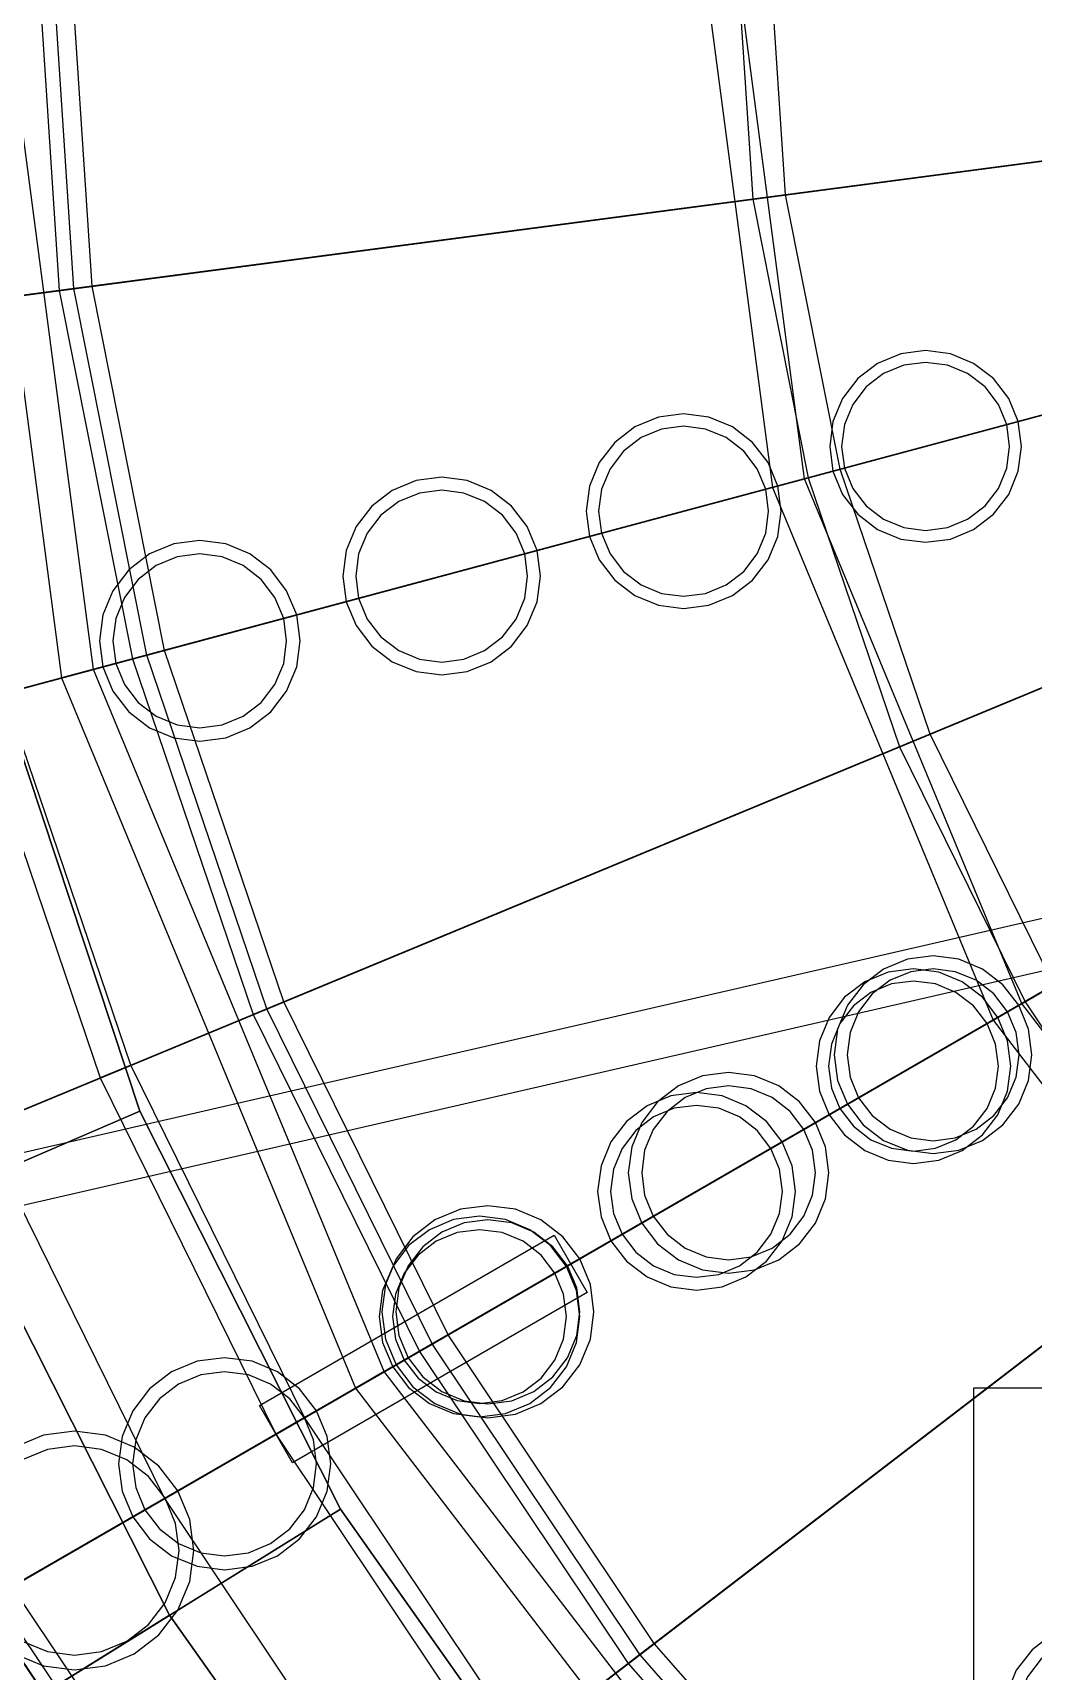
# Model space of a CAD drawing. Header units: millimetres. Extents: x -52000 to 54854, y -52000 to 53750.
# Drawn here: x -15611 to -10175, y -9538 to -635 of the extents above; entities that cross this region are included whole.
import ezdxf

# ---------------------------------------------------------------- set-up
doc = ezdxf.new("R2010")
doc.units = ezdxf.units.MM
for name, color, linetype, lineweight in [('D-STR-BASE', 7, 'Continuous', 25), ('D-STR-DECK', 7, 'Continuous', 25), ('D-STR-STRC', 7, 'Continuous', 25)]:
    doc.layers.add(name, color=color, linetype=linetype, lineweight=lineweight)

msp = doc.modelspace()

# ---------------------------------------------------------------- linework, layer by layer
at = {"layer": 'D-STR-BASE'}
msp.add_lwpolyline([(-10500, -19000), (10500, -19000), (10500, -8000), (-10500, -8000)], close=True, dxfattribs=at)
at = {"layer": 'D-STR-DECK'}
for points in [[(-6000, 0), (-28900, 0), (-28652.8, -3772.2), (-5948.7, -783.2)], [(-6000, 0), (-23500, 0), (-23299, -3067.4), (-5948.7, -783.2)], [(-6000, 0), (-21778.4, 0), (-21592, -2842.6), (-5948.7, -783.2)], [(-6000, 0), (-20056.7, 0), (-19885.1, -2617.9), (-5948.7, -783.2)], [(-5000, 0), (-18800, 0), (-18639.2, -2453.9), (-4957.2, -652.6)], [(-5000, 0), (-17200, 0), (-17052.9, -2245.1), (-4957.2, -652.6)], [(-15820, 0), (-16000, 0), (-15454.8, -4141.1), (-15280.9, -4094.5)], [(-6000, 0), (-16000, 0), (-15454.8, -4141.1), (-5795.6, -1552.9)], [(-15420, 0), (-15600, 0), (-15466.5, -2036.2), (-15288.1, -2012.7)], [(-15520, 0), (-15600, 0), (-15466.5, -2036.2), (-15387.2, -2025.8)], [(-5000, 0), (-15600, 0), (-15466.5, -2036.2), (-4957.2, -652.6)], [(-11820, 0), (-12000, 0), (-11591.1, -3105.8), (-11417.2, -3059.2)], [(-5000, 0), (-12000, 0), (-11591.1, -3105.8), (-4829.6, -1294.1)], [(-11620, 0), (-11800, 0), (-11699, -1540.2), (-11520.6, -1516.7)], [(-4957.2, -652.6), (-18639.2, -2453.9), (-18159.4, -4865.8), (-4829.6, -1294.1)], [(-4957.2, -652.6), (-17052.9, -2245.1), (-16613.9, -4451.7), (-4829.6, -1294.1)], [(-4957.2, -652.6), (-15466.5, -2036.2), (-15068.4, -4037.6), (-4829.6, -1294.1)], [(-5948.7, -783.2), (-28652.8, -3772.2), (-27915.3, -7479.9), (-5795.6, -1552.9)], [(-5948.7, -783.2), (-23299, -3067.4), (-22699.3, -6082.2), (-5795.6, -1552.9)], [(-5948.7, -783.2), (-21592, -2842.6), (-21036.3, -5636.7), (-5795.6, -1552.9)], [(-5948.7, -783.2), (-19885.1, -2617.9), (-19373.3, -5191.1), (-5795.6, -1552.9)], [(-4829.6, -1294.1), (-18159.4, -4865.8), (-17368.9, -7194.4), (-4619.4, -1913.4)], [(-4829.6, -1294.1), (-16613.9, -4451.7), (-15890.7, -6582.2), (-4619.4, -1913.4)], [(-4829.6, -1294.1), (-15068.4, -4037.6), (-14412.5, -5969.9), (-4619.4, -1913.4)], [(-4829.6, -1294.1), (-11591.1, -3105.8), (-10392.3, -6000), (-4330.1, -2500)], [(-5795.6, -1552.9), (-27915.3, -7479.9), (-26700.1, -11059.6), (-5543.3, -2296.1)], [(-5795.6, -1552.9), (-22699.3, -6082.2), (-21711.2, -8993.1), (-5543.3, -2296.1)], [(-5795.6, -1552.9), (-21036.3, -5636.7), (-20120.6, -8334.2), (-5543.3, -2296.1)], [(-5795.6, -1552.9), (-19373.3, -5191.1), (-18530, -7675.4), (-5543.3, -2296.1)], [(-5795.6, -1552.9), (-15454.8, -4141.1), (-13856.4, -8000), (-5196.2, -3000)], [(-11520.6, -1516.7), (-11699, -1540.2), (-11397.9, -3054.1), (-11224.1, -3007.5)], [(-4619.4, -1913.4), (-17368.9, -7194.4), (-16281.3, -9400), (-4330.1, -2500)], [(-4619.4, -1913.4), (-15890.7, -6582.2), (-14895.6, -8600), (-4330.1, -2500)], [(-4619.4, -1913.4), (-14412.5, -5969.9), (-13510, -7800), (-4330.1, -2500)], [(-15288.1, -2012.7), (-15466.5, -2036.2), (-15068.4, -4037.6), (-14894.6, -3991)], [(-15387.2, -2025.8), (-15466.5, -2036.2), (-15068.4, -4037.6), (-14991.2, -4016.9)], [(-5543.3, -2296.1), (-26700.1, -11059.6), (-25028.1, -14450), (-5196.2, -3000)], [(-5543.3, -2296.1), (-21711.2, -8993.1), (-20351.6, -11750), (-5196.2, -3000)], [(-5543.3, -2296.1), (-20120.6, -8334.2), (-18860.6, -10889.2), (-5196.2, -3000)], [(-5543.3, -2296.1), (-18530, -7675.4), (-17369.6, -10028.4), (-5196.2, -3000)], [(-4330.1, -2500), (-16281.3, -9400), (-14915, -11444.7), (-3966.8, -3043.8)], [(-4330.1, -2500), (-14895.6, -8600), (-13645.7, -10470.7), (-3966.8, -3043.8)], [(-4330.1, -2500), (-13510, -7800), (-12376.3, -9496.7), (-3966.8, -3043.8)], [(-4330.1, -2500), (-10392.3, -6000), (-8485.3, -8485.3), (-3535.5, -3535.5)], [(-5196.2, -3000), (-25028.1, -14450), (-22927.9, -17593.2), (-4760.1, -3652.6)], [(-5196.2, -3000), (-20351.6, -11750), (-18643.8, -14305.9), (-4760.1, -3652.6)], [(-5196.2, -3000), (-18860.6, -10889.2), (-17277.9, -13257.8), (-4760.1, -3652.6)], [(-5196.2, -3000), (-17369.6, -10028.4), (-15912.1, -12209.8), (-4760.1, -3652.6)], [(-5196.2, -3000), (-13856.4, -8000), (-11313.7, -11313.7), (-4242.6, -4242.6)], [(-11224.1, -3007.5), (-11397.9, -3054.1), (-10901.8, -4515.7), (-10735.5, -4446.8)], [(-3966.8, -3043.8), (-14915, -11444.7), (-13293.6, -13293.6), (-3535.5, -3535.5)], [(-3966.8, -3043.8), (-13645.7, -10470.7), (-12162.2, -12162.2), (-3535.5, -3535.5)], [(-3966.8, -3043.8), (-12376.3, -9496.7), (-11030.9, -11030.9), (-3535.5, -3535.5)], [(-11417.2, -3059.2), (-11591.1, -3105.8), (-10392.3, -6000), (-10236.4, -5910)], [(-4760.1, -3652.6), (-22927.9, -17593.2), (-20435.4, -20435.4), (-4242.6, -4242.6)], [(-4760.1, -3652.6), (-18643.8, -14305.9), (-16617, -16617), (-4242.6, -4242.6)], [(-4760.1, -3652.6), (-17277.9, -13257.8), (-15399.6, -15399.6), (-4242.6, -4242.6)], [(-4760.1, -3652.6), (-15912.1, -12209.8), (-14182.2, -14182.2), (-4242.6, -4242.6)], [(-14894.6, -3991), (-15068.4, -4037.6), (-14412.5, -5969.9), (-14246.2, -5901)], [(-15280.9, -4094.5), (-15454.8, -4141.1), (-13856.4, -8000), (-13700.5, -7910)], [(-14991.2, -4016.9), (-15068.4, -4037.6), (-14412.5, -5969.9), (-14338.6, -5939.2)], [(-15787.3, -4199.6), (-18106.7, -4816.6), (-17232.7, -7446.5), (-15029.5, -6494.5)], [(-15763.9, -4223.9), (-15937.8, -4270.5), (-15244, -6314.3), (-15077.7, -6245.4)], [(-15787.3, -4199.6), (-15787.3, -4199.6), (-15029.5, -6494.5), (-15029.5, -6494.5)], [(-10735.5, -4446.8), (-10901.8, -4515.7), (-10219.1, -5900), (-10063.2, -5810)], [(-9360, -5558.6), (-16099.7, -7107), (-16162.4, -6834.1), (-9422.7, -5285.7)], [(-10063.2, -5810), (-10219.1, -5900), (-9361.6, -7183.4), (-9218.8, -7073.8)], [(-14246.2, -5901), (-14412.5, -5969.9), (-13510, -7800), (-13354.1, -7710)], [(-14338.6, -5939.2), (-14412.5, -5969.9), (-13510, -7800), (-13440.7, -7760)], [(-10236.4, -5910), (-10392.3, -6000), (-8485.3, -8485.3), (-8358, -8358)], [(-15077.7, -6245.4), (-15244, -6314.3), (-14289.4, -8250), (-14133.5, -8160)], [(-15029.5, -6494.5), (-17232.7, -7446.5), (-17232.7, -7446.5), (-15029.5, -6494.5)], [(-15029.5, -6494.5), (-17232.7, -7446.5), (-17232.7, -7446.5), (-15029.5, -6494.5)], [(-15029.5, -6494.5), (-17232.7, -7446.5), (-15978.1, -9923.8), (-13939.4, -8657.5)], [(-15029.5, -6494.5), (-15029.5, -6494.5), (-13939.4, -8657.5), (-13939.4, -8657.5)], [(-16847.1, -7279.9), (-16032, -6927.7), (-14867, -9233.7), (-15621.3, -9702.2)], [(-16032, -6927.7), (-16032, -6927.7), (-14867, -9233.7), (-14867, -9233.7)], [(-12597.5, -7481), (-14199.4, -8405.9), (-14379.4, -8094.1), (-12777.5, -7169.3)], [(-13354.1, -7710), (-13510, -7800), (-12376.3, -9496.7), (-12233.5, -9387.1)], [(-13440.7, -7760), (-13510, -7800), (-12376.3, -9496.7), (-12312.8, -9448)], [(-13700.5, -7910), (-13856.4, -8000), (-11313.7, -11313.7), (-11186.4, -11186.4)], [(-14133.5, -8160), (-14289.4, -8250), (-13090.3, -10044.6), (-12947.5, -9935)], [(-13939.4, -8657.5), (-15978.1, -9923.8), (-15978.1, -9923.8), (-13939.4, -8657.5)], [(-13939.4, -8657.5), (-15978.1, -9923.8), (-15978.1, -9923.8), (-13939.4, -8657.5)], [(-13939.4, -8657.5), (-15978.1, -9923.8), (-14369.1, -12193.5), (-12539.2, -10640.6)], [(-13939.4, -8657.5), (-13939.4, -8657.5), (-12539.2, -10640.6), (-12539.2, -10640.6)], [(-15722.8, -9077.5), (-15878.7, -9167.5), (-14546.2, -11161.7), (-14403.4, -11052.1)], [(-15787.8, -9164.8), (-15857, -9204.9), (-14572.5, -11127.4), (-14508.9, -11078.8)], [(-15621.3, -9702.2), (-14867, -9233.7), (-14867, -9233.7), (-15621.3, -9702.2)], [(-15621.3, -9702.2), (-14867, -9233.7), (-14867, -9233.7), (-15621.3, -9702.2)], [(-15621.3, -9702.2), (-14867, -9233.7), (-13371.8, -11347.1), (-14048.9, -11921.7)], [(-14867, -9233.7), (-14867, -9233.7), (-13371.8, -11347.1), (-13371.8, -11347.1)], [(-12233.5, -9387.1), (-12376.3, -9496.7), (-11030.9, -11030.9), (-10903.6, -10903.6)], [(-12312.8, -9448), (-12376.3, -9496.7), (-11030.9, -11030.9), (-10974.3, -10974.3)]]:
    msp.add_lwpolyline(points, close=True, dxfattribs=at)
at = {"layer": 'D-STR-STRC'}
for points in [[(-10238.2, -2883), (-10255.9, -2748.1), (-10308, -2622.4), (-10390.8, -2514.4), (-10498.8, -2431.6), (-10624.5, -2379.6), (-10759.3, -2361.8), (-10894.2, -2379.6), (-11019.9, -2431.6), (-11127.9, -2514.4), (-11210.7, -2622.4), (-11262.7, -2748.1), (-11280.5, -2883), (-11262.7, -3017.8), (-11210.7, -3143.5), (-11127.9, -3251.5), (-11019.9, -3334.3), (-10894.2, -3386.4), (-10759.3, -3404.1), (-10624.5, -3386.4), (-10498.8, -3334.3), (-10390.8, -3251.5), (-10308, -3143.5), (-10255.9, -3017.8)], [(-10238.2, -2883), (-10255.9, -2748.1), (-10308, -2622.4), (-10390.8, -2514.4), (-10498.8, -2431.6), (-10624.5, -2379.6), (-10759.3, -2361.8), (-10894.2, -2379.6), (-11019.9, -2431.6), (-11127.9, -2514.4), (-11210.7, -2622.4), (-11262.7, -2748.1), (-11280.5, -2883), (-11262.7, -3017.8), (-11210.7, -3143.5), (-11127.9, -3251.5), (-11019.9, -3334.3), (-10894.2, -3386.4), (-10759.3, -3404.1), (-10624.5, -3386.4), (-10498.8, -3334.3), (-10390.8, -3251.5), (-10308, -3143.5), (-10255.9, -3017.8)], [(-10302.8, -2883), (-10318.3, -2764.8), (-10363.9, -2654.7), (-10436.5, -2560.1), (-10531.1, -2487.6), (-10641.2, -2441.9), (-10759.3, -2426.4), (-10877.5, -2441.9), (-10987.6, -2487.6), (-11082.2, -2560.1), (-11154.7, -2654.7), (-11200.3, -2764.8), (-11215.9, -2883), (-11200.3, -3001.1), (-11154.7, -3111.2), (-11082.2, -3205.8), (-10987.6, -3278.4), (-10877.5, -3324), (-10759.3, -3339.5), (-10641.2, -3324), (-10531.1, -3278.4), (-10436.5, -3205.8), (-10363.9, -3111.2), (-10318.3, -3001.1)], [(-10302.8, -2883), (-10318.3, -2764.8), (-10363.9, -2654.7), (-10436.5, -2560.1), (-10531.1, -2487.6), (-10641.2, -2441.9), (-10759.3, -2426.4), (-10877.5, -2441.9), (-10987.6, -2487.6), (-11082.2, -2560.1), (-11154.7, -2654.7), (-11200.3, -2764.8), (-11215.9, -2883), (-11200.3, -3001.1), (-11154.7, -3111.2), (-11082.2, -3205.8), (-10987.6, -3278.4), (-10877.5, -3324), (-10759.3, -3339.5), (-10641.2, -3324), (-10531.1, -3278.4), (-10436.5, -3205.8), (-10363.9, -3111.2), (-10318.3, -3001.1)], [(-11544.8, -3235.2), (-11562.9, -3098.3), (-11615.7, -2970.6), (-11699.9, -2861), (-11809.5, -2776.9), (-11937.1, -2724), (-12074.1, -2706), (-12211, -2724), (-12338.7, -2776.9), (-12448.3, -2861), (-12532.4, -2970.6), (-12585.3, -3098.3), (-12603.3, -3235.2), (-12585.3, -3372.2), (-12532.4, -3499.9), (-12448.3, -3609.5), (-12338.7, -3693.6), (-12211, -3746.4), (-12074.1, -3764.5), (-11937.1, -3746.4), (-11809.5, -3693.6), (-11699.9, -3609.5), (-11615.7, -3499.9), (-11562.9, -3372.2)], [(-11544.8, -3235.2), (-11562.9, -3098.3), (-11615.7, -2970.6), (-11699.9, -2861), (-11809.5, -2776.9), (-11937.1, -2724), (-12074.1, -2706), (-12211, -2724), (-12338.7, -2776.9), (-12448.3, -2861), (-12532.4, -2970.6), (-12585.3, -3098.3), (-12603.3, -3235.2), (-12585.3, -3372.2), (-12532.4, -3499.9), (-12448.3, -3609.5), (-12338.7, -3693.6), (-12211, -3746.4), (-12074.1, -3764.5), (-11937.1, -3746.4), (-11809.5, -3693.6), (-11699.9, -3609.5), (-11615.7, -3499.9), (-11562.9, -3372.2)], [(-11612.2, -3235.2), (-11628, -3115.7), (-11674.1, -3004.3), (-11747.5, -2908.7), (-11843.2, -2835.3), (-11954.5, -2789.1), (-12074.1, -2773.4), (-12193.6, -2789.1), (-12305, -2835.3), (-12400.6, -2908.7), (-12474, -3004.3), (-12520.2, -3115.7), (-12535.9, -3235.2), (-12520.2, -3354.8), (-12474, -3466.2), (-12400.6, -3561.8), (-12305, -3635.2), (-12193.6, -3681.3), (-12074.1, -3697.1), (-11954.5, -3681.3), (-11843.2, -3635.2), (-11747.5, -3561.8), (-11674.1, -3466.2), (-11628, -3354.8)], [(-11612.2, -3235.2), (-11628, -3115.7), (-11674.1, -3004.3), (-11747.5, -2908.7), (-11843.2, -2835.3), (-11954.5, -2789.1), (-12074.1, -2773.4), (-12193.6, -2789.1), (-12305, -2835.3), (-12400.6, -2908.7), (-12474, -3004.3), (-12520.2, -3115.7), (-12535.9, -3235.2), (-12520.2, -3354.8), (-12474, -3466.2), (-12400.6, -3561.8), (-12305, -3635.2), (-12193.6, -3681.3), (-12074.1, -3697.1), (-11954.5, -3681.3), (-11843.2, -3635.2), (-11747.5, -3561.8), (-11674.1, -3466.2), (-11628, -3354.8)], [(-12851.5, -3587.5), (-12869.8, -3448.5), (-12923.5, -3318.9), (-13008.9, -3207.6), (-13120.2, -3122.2), (-13249.7, -3068.5), (-13388.8, -3050.2), (-13527.9, -3068.5), (-13657.5, -3122.2), (-13768.7, -3207.6), (-13854.1, -3318.9), (-13907.8, -3448.5), (-13926.1, -3587.5), (-13907.8, -3726.6), (-13854.1, -3856.2), (-13768.7, -3967.5), (-13657.5, -4052.8), (-13527.9, -4106.5), (-13388.8, -4124.8), (-13249.7, -4106.5), (-13120.2, -4052.8), (-13008.9, -3967.5), (-12923.5, -3856.2), (-12869.8, -3726.6)], [(-12851.5, -3587.5), (-12869.8, -3448.5), (-12923.5, -3318.9), (-13008.9, -3207.6), (-13120.2, -3122.2), (-13249.7, -3068.5), (-13388.8, -3050.2), (-13527.9, -3068.5), (-13657.5, -3122.2), (-13768.7, -3207.6), (-13854.1, -3318.9), (-13907.8, -3448.5), (-13926.1, -3587.5), (-13907.8, -3726.6), (-13854.1, -3856.2), (-13768.7, -3967.5), (-13657.5, -4052.8), (-13527.9, -4106.5), (-13388.8, -4124.8), (-13249.7, -4106.5), (-13120.2, -4052.8), (-13008.9, -3967.5), (-12923.5, -3856.2), (-12869.8, -3726.6)], [(-12921.7, -3587.5), (-12937.6, -3466.6), (-12984.3, -3354), (-13058.5, -3257.2), (-13155.3, -3183), (-13267.9, -3136.3), (-13388.8, -3120.4), (-13509.7, -3136.3), (-13622.3, -3183), (-13719.1, -3257.2), (-13793.3, -3354), (-13840, -3466.6), (-13855.9, -3587.5), (-13840, -3708.4), (-13793.3, -3821.1), (-13719.1, -3917.8), (-13622.3, -3992), (-13509.7, -4038.7), (-13388.8, -4054.6), (-13267.9, -4038.7), (-13155.3, -3992), (-13058.5, -3917.8), (-12984.3, -3821.1), (-12937.6, -3708.4)], [(-12921.7, -3587.5), (-12937.6, -3466.6), (-12984.3, -3354), (-13058.5, -3257.2), (-13155.3, -3183), (-13267.9, -3136.3), (-13388.8, -3120.4), (-13509.7, -3136.3), (-13622.3, -3183), (-13719.1, -3257.2), (-13793.3, -3354), (-13840, -3466.6), (-13855.9, -3587.5), (-13840, -3708.4), (-13793.3, -3821.1), (-13719.1, -3917.8), (-13622.3, -3992), (-13509.7, -4038.7), (-13388.8, -4054.6), (-13267.9, -4038.7), (-13155.3, -3992), (-13058.5, -3917.8), (-12984.3, -3821.1), (-12937.6, -3708.4)], [(-14158.2, -3939.8), (-14176.7, -3798.6), (-14231.2, -3667.1), (-14317.9, -3554.2), (-14430.8, -3467.5), (-14562.4, -3413), (-14703.5, -3394.4), (-14844.7, -3413), (-14976.2, -3467.5), (-15089.2, -3554.2), (-15175.9, -3667.1), (-15230.3, -3798.6), (-15248.9, -3939.8), (-15230.3, -4081), (-15175.9, -4212.5), (-15089.2, -4325.4), (-14976.2, -4412.1), (-14844.7, -4466.6), (-14703.5, -4485.2), (-14562.4, -4466.6), (-14430.8, -4412.1), (-14317.9, -4325.4), (-14231.2, -4212.5), (-14176.7, -4081)], [(-14158.2, -3939.8), (-14176.7, -3798.6), (-14231.2, -3667.1), (-14317.9, -3554.2), (-14430.8, -3467.5), (-14562.4, -3413), (-14703.5, -3394.4), (-14844.7, -3413), (-14976.2, -3467.5), (-15089.2, -3554.2), (-15175.9, -3667.1), (-15230.3, -3798.6), (-15248.9, -3939.8), (-15230.3, -4081), (-15175.9, -4212.5), (-15089.2, -4325.4), (-14976.2, -4412.1), (-14844.7, -4466.6), (-14703.5, -4485.2), (-14562.4, -4466.6), (-14430.8, -4412.1), (-14317.9, -4325.4), (-14231.2, -4212.5), (-14176.7, -4081)], [(-14231.2, -3939.8), (-14247.3, -3817.5), (-14294.5, -3703.6), (-14369.5, -3605.8), (-14467.4, -3530.7), (-14581.3, -3483.5), (-14703.5, -3467.5), (-14825.8, -3483.5), (-14939.7, -3530.7), (-15037.5, -3605.8), (-15112.6, -3703.6), (-15159.8, -3817.5), (-15175.9, -3939.8), (-15159.8, -4062.1), (-15112.6, -4176), (-15037.5, -4273.8), (-14939.7, -4348.9), (-14825.8, -4396.1), (-14703.5, -4412.1), (-14581.3, -4396.1), (-14467.4, -4348.9), (-14369.5, -4273.8), (-14294.5, -4176), (-14247.3, -4062.1)], [(-14231.2, -3939.8), (-14247.3, -3817.5), (-14294.5, -3703.6), (-14369.5, -3605.8), (-14467.4, -3530.7), (-14581.3, -3483.5), (-14703.5, -3467.5), (-14825.8, -3483.5), (-14939.7, -3530.7), (-15037.5, -3605.8), (-15112.6, -3703.6), (-15159.8, -3817.5), (-15175.9, -3939.8), (-15159.8, -4062.1), (-15112.6, -4176), (-15037.5, -4273.8), (-14939.7, -4348.9), (-14825.8, -4396.1), (-14703.5, -4412.1), (-14581.3, -4396.1), (-14467.4, -4348.9), (-14369.5, -4273.8), (-14294.5, -4176), (-14247.3, -4062.1)], [(-10181.5, -6188.5), (-10199.8, -6049.4), (-10253.5, -5919.8), (-10338.9, -5808.6), (-10450.1, -5723.2), (-10579.7, -5669.5), (-10718.8, -5651.2), (-10857.9, -5669.5), (-10987.4, -5723.2), (-11098.7, -5808.6), (-11184.1, -5919.8), (-11237.8, -6049.4), (-11256.1, -6188.5), (-11237.8, -6327.6), (-11184.1, -6457.2), (-11098.7, -6568.4), (-10987.4, -6653.8), (-10857.9, -6707.5), (-10718.8, -6725.8), (-10579.7, -6707.5), (-10450.1, -6653.8), (-10338.9, -6568.4), (-10253.5, -6457.2), (-10199.8, -6327.6)], [(-10181.5, -6188.5), (-10199.8, -6049.4), (-10253.5, -5919.8), (-10338.9, -5808.6), (-10450.1, -5723.2), (-10579.7, -5669.5), (-10718.8, -5651.2), (-10857.9, -5669.5), (-10987.4, -5723.2), (-11098.7, -5808.6), (-11184.1, -5919.8), (-11237.8, -6049.4), (-11256.1, -6188.5), (-11237.8, -6327.6), (-11184.1, -6457.2), (-11098.7, -6568.4), (-10987.4, -6653.8), (-10857.9, -6707.5), (-10718.8, -6725.8), (-10579.7, -6707.5), (-10450.1, -6653.8), (-10338.9, -6568.4), (-10253.5, -6457.2), (-10199.8, -6327.6)], [(-10296.1, -6250), (-10314.1, -6113), (-10367, -5985.4), (-10451.1, -5875.8), (-10560.7, -5791.7), (-10688.3, -5738.8), (-10825.3, -5720.8), (-10962.3, -5738.8), (-11089.9, -5791.7), (-11199.5, -5875.8), (-11283.6, -5985.4), (-11336.5, -6113), (-11354.5, -6250), (-11336.5, -6387), (-11283.6, -6514.6), (-11199.5, -6624.2), (-11089.9, -6708.3), (-10962.3, -6761.2), (-10825.3, -6779.2), (-10688.3, -6761.2), (-10560.7, -6708.3), (-10451.1, -6624.2), (-10367, -6514.6), (-10314.1, -6387)], [(-10296.1, -6250), (-10314.1, -6113), (-10367, -5985.4), (-10451.1, -5875.8), (-10560.7, -5791.7), (-10688.3, -5738.8), (-10825.3, -5720.8), (-10962.3, -5738.8), (-11089.9, -5791.7), (-11199.5, -5875.8), (-11283.6, -5985.4), (-11336.5, -6113), (-11354.5, -6250), (-11336.5, -6387), (-11283.6, -6514.6), (-11199.5, -6624.2), (-11089.9, -6708.3), (-10962.3, -6761.2), (-10825.3, -6779.2), (-10688.3, -6761.2), (-10560.7, -6708.3), (-10451.1, -6624.2), (-10367, -6514.6), (-10314.1, -6387)], [(-10251.7, -6188.5), (-10267.6, -6067.6), (-10314.3, -5955), (-10388.5, -5858.2), (-10485.2, -5784), (-10597.9, -5737.3), (-10718.8, -5721.4), (-10839.7, -5737.3), (-10952.3, -5784), (-11049.1, -5858.2), (-11123.3, -5955), (-11170, -6067.6), (-11185.9, -6188.5), (-11170, -6309.4), (-11123.3, -6422), (-11049.1, -6518.8), (-10952.3, -6593), (-10839.7, -6639.7), (-10718.8, -6655.6), (-10597.9, -6639.7), (-10485.2, -6593), (-10388.5, -6518.8), (-10314.3, -6422), (-10267.6, -6309.4)], [(-10251.7, -6188.5), (-10267.6, -6067.6), (-10314.3, -5955), (-10388.5, -5858.2), (-10485.2, -5784), (-10597.9, -5737.3), (-10718.8, -5721.4), (-10839.7, -5737.3), (-10952.3, -5784), (-11049.1, -5858.2), (-11123.3, -5955), (-11170, -6067.6), (-11185.9, -6188.5), (-11170, -6309.4), (-11123.3, -6422), (-11049.1, -6518.8), (-10952.3, -6593), (-10839.7, -6639.7), (-10718.8, -6655.6), (-10597.9, -6639.7), (-10485.2, -6593), (-10388.5, -6518.8), (-10314.3, -6422), (-10267.6, -6309.4)], [(-10363.5, -6250), (-10379.2, -6130.5), (-10425.4, -6019.1), (-10498.8, -5923.4), (-10594.4, -5850), (-10705.8, -5803.9), (-10825.3, -5788.2), (-10944.8, -5803.9), (-11056.2, -5850), (-11151.9, -5923.4), (-11225.3, -6019.1), (-11271.4, -6130.5), (-11287.1, -6250), (-11271.4, -6369.5), (-11225.3, -6480.9), (-11151.9, -6576.6), (-11056.2, -6650), (-10944.8, -6696.1), (-10825.3, -6711.8), (-10705.8, -6696.1), (-10594.4, -6650), (-10498.8, -6576.6), (-10425.4, -6480.9), (-10379.2, -6369.5)], [(-10363.5, -6250), (-10379.2, -6130.5), (-10425.4, -6019.1), (-10498.8, -5923.4), (-10594.4, -5850), (-10705.8, -5803.9), (-10825.3, -5788.2), (-10944.8, -5803.9), (-11056.2, -5850), (-11151.9, -5923.4), (-11225.3, -6019.1), (-11271.4, -6130.5), (-11287.1, -6250), (-11271.4, -6369.5), (-11225.3, -6480.9), (-11151.9, -6576.6), (-11056.2, -6650), (-10944.8, -6696.1), (-10825.3, -6711.8), (-10705.8, -6696.1), (-10594.4, -6650), (-10498.8, -6576.6), (-10425.4, -6480.9), (-10379.2, -6369.5)], [(-11284.4, -6829.9), (-11302.9, -6688.7), (-11357.4, -6557.2), (-11444.1, -6444.3), (-11557, -6357.6), (-11688.6, -6303.1), (-11829.7, -6284.5), (-11970.9, -6303.1), (-12102.4, -6357.6), (-12215.4, -6444.3), (-12302.1, -6557.2), (-12356.5, -6688.7), (-12375.1, -6829.9), (-12356.5, -6971.1), (-12302.1, -7102.6), (-12215.4, -7215.5), (-12102.4, -7302.2), (-11970.9, -7356.7), (-11829.7, -7375.3), (-11688.6, -7356.7), (-11557, -7302.2), (-11444.1, -7215.5), (-11357.4, -7102.6), (-11302.9, -6971.1)], [(-11284.4, -6829.9), (-11302.9, -6688.7), (-11357.4, -6557.2), (-11444.1, -6444.3), (-11557, -6357.6), (-11688.6, -6303.1), (-11829.7, -6284.5), (-11970.9, -6303.1), (-12102.4, -6357.6), (-12215.4, -6444.3), (-12302.1, -6557.2), (-12356.5, -6688.7), (-12375.1, -6829.9), (-12356.5, -6971.1), (-12302.1, -7102.6), (-12215.4, -7215.5), (-12102.4, -7302.2), (-11970.9, -7356.7), (-11829.7, -7375.3), (-11688.6, -7356.7), (-11557, -7302.2), (-11444.1, -7215.5), (-11357.4, -7102.6), (-11302.9, -6971.1)], [(-11466.8, -6930.6), (-11485.1, -6791.5), (-11538.8, -6661.9), (-11624.1, -6550.6), (-11735.4, -6465.2), (-11865, -6411.6), (-12004.1, -6393.2), (-12143.1, -6411.6), (-12272.7, -6465.2), (-12384, -6550.6), (-12469.4, -6661.9), (-12523.1, -6791.5), (-12541.4, -6930.6), (-12523.1, -7069.6), (-12469.4, -7199.2), (-12384, -7310.5), (-12272.7, -7395.9), (-12143.1, -7449.6), (-12004.1, -7467.9), (-11865, -7449.6), (-11735.4, -7395.9), (-11624.1, -7310.5), (-11538.8, -7199.2), (-11485.1, -7069.6)], [(-11466.8, -6930.6), (-11485.1, -6791.5), (-11538.8, -6661.9), (-11624.1, -6550.6), (-11735.4, -6465.2), (-11865, -6411.6), (-12004.1, -6393.2), (-12143.1, -6411.6), (-12272.7, -6465.2), (-12384, -6550.6), (-12469.4, -6661.9), (-12523.1, -6791.5), (-12541.4, -6930.6), (-12523.1, -7069.6), (-12469.4, -7199.2), (-12384, -7310.5), (-12272.7, -7395.9), (-12143.1, -7449.6), (-12004.1, -7467.9), (-11865, -7449.6), (-11735.4, -7395.9), (-11624.1, -7310.5), (-11538.8, -7199.2), (-11485.1, -7069.6)], [(-11357.4, -6829.9), (-11373.5, -6707.7), (-11420.7, -6593.7), (-11495.7, -6495.9), (-11593.6, -6420.8), (-11707.5, -6373.7), (-11829.7, -6357.6), (-11952, -6373.7), (-12065.9, -6420.8), (-12163.7, -6495.9), (-12238.8, -6593.7), (-12286, -6707.7), (-12302.1, -6829.9), (-12286, -6952.2), (-12238.8, -7066.1), (-12163.7, -7163.9), (-12065.9, -7239), (-11952, -7286.2), (-11829.7, -7302.2), (-11707.5, -7286.2), (-11593.6, -7239), (-11495.7, -7163.9), (-11420.7, -7066.1), (-11373.5, -6952.2)], [(-11357.4, -6829.9), (-11373.5, -6707.7), (-11420.7, -6593.7), (-11495.7, -6495.9), (-11593.6, -6420.8), (-11707.5, -6373.7), (-11829.7, -6357.6), (-11952, -6373.7), (-12065.9, -6420.8), (-12163.7, -6495.9), (-12238.8, -6593.7), (-12286, -6707.7), (-12302.1, -6829.9), (-12286, -6952.2), (-12238.8, -7066.1), (-12163.7, -7163.9), (-12065.9, -7239), (-11952, -7286.2), (-11829.7, -7302.2), (-11707.5, -7286.2), (-11593.6, -7239), (-11495.7, -7163.9), (-11420.7, -7066.1), (-11373.5, -6952.2)], [(-11537, -6930.6), (-11552.9, -6809.7), (-11599.6, -6697), (-11673.8, -6600.3), (-11770.5, -6526), (-11883.2, -6479.4), (-12004.1, -6463.5), (-12125, -6479.4), (-12237.6, -6526), (-12334.4, -6600.3), (-12408.6, -6697), (-12455.2, -6809.7), (-12471.2, -6930.6), (-12455.2, -7051.4), (-12408.6, -7164.1), (-12334.4, -7260.8), (-12237.6, -7335.1), (-12125, -7381.7), (-12004.1, -7397.6), (-11883.2, -7381.7), (-11770.5, -7335.1), (-11673.8, -7260.8), (-11599.6, -7164.1), (-11552.9, -7051.4)], [(-11537, -6930.6), (-11552.9, -6809.7), (-11599.6, -6697), (-11673.8, -6600.3), (-11770.5, -6526), (-11883.2, -6479.4), (-12004.1, -6463.5), (-12125, -6479.4), (-12237.6, -6526), (-12334.4, -6600.3), (-12408.6, -6697), (-12455.2, -6809.7), (-12471.2, -6930.6), (-12455.2, -7051.4), (-12408.6, -7164.1), (-12334.4, -7260.8), (-12237.6, -7335.1), (-12125, -7381.7), (-12004.1, -7397.6), (-11883.2, -7381.7), (-11770.5, -7335.1), (-11673.8, -7260.8), (-11599.6, -7164.1), (-11552.9, -7051.4)], [(-12561.3, -7585), (-12580.9, -7435.9), (-12638.5, -7296.8), (-12730.1, -7177.5), (-12849.5, -7085.9), (-12988.5, -7028.3), (-13137.7, -7008.6), (-13286.9, -7028.3), (-13425.9, -7085.9), (-13545.3, -7177.5), (-13636.9, -7296.8), (-13694.5, -7435.9), (-13714.1, -7585), (-13694.5, -7734.2), (-13636.9, -7873.3), (-13545.3, -7992.6), (-13425.9, -8084.2), (-13286.9, -8141.8), (-13137.7, -8161.5), (-12988.5, -8141.8), (-12849.5, -8084.2), (-12730.1, -7992.6), (-12638.5, -7873.3), (-12580.9, -7734.2)], [(-12561.3, -7585), (-12580.9, -7435.9), (-12638.5, -7296.8), (-12730.1, -7177.5), (-12849.5, -7085.9), (-12988.5, -7028.3), (-13137.7, -7008.6), (-13286.9, -7028.3), (-13425.9, -7085.9), (-13545.3, -7177.5), (-13636.9, -7296.8), (-13694.5, -7435.9), (-13714.1, -7585), (-13694.5, -7734.2), (-13636.9, -7873.3), (-13545.3, -7992.6), (-13425.9, -8084.2), (-13286.9, -8141.8), (-13137.7, -8161.5), (-12988.5, -8141.8), (-12849.5, -8084.2), (-12730.1, -7992.6), (-12638.5, -7873.3), (-12580.9, -7734.2)], [(-12637.4, -7611.1), (-12656, -7470), (-12710.5, -7338.4), (-12797.2, -7225.5), (-12910.1, -7138.8), (-13041.7, -7084.3), (-13182.8, -7065.7), (-13324, -7084.3), (-13455.5, -7138.8), (-13568.5, -7225.5), (-13655.1, -7338.4), (-13709.6, -7470), (-13728.2, -7611.1), (-13709.6, -7752.3), (-13655.1, -7883.8), (-13568.5, -7996.8), (-13455.5, -8083.4), (-13324, -8137.9), (-13182.8, -8156.5), (-13041.7, -8137.9), (-12910.1, -8083.4), (-12797.2, -7996.8), (-12710.5, -7883.8), (-12656, -7752.3)], [(-12637.4, -7611.1), (-12656, -7470), (-12710.5, -7338.4), (-12797.2, -7225.5), (-12910.1, -7138.8), (-13041.7, -7084.3), (-13182.8, -7065.7), (-13324, -7084.3), (-13455.5, -7138.8), (-13568.5, -7225.5), (-13655.1, -7338.4), (-13709.6, -7470), (-13728.2, -7611.1), (-13709.6, -7752.3), (-13655.1, -7883.8), (-13568.5, -7996.8), (-13455.5, -8083.4), (-13324, -8137.9), (-13182.8, -8156.5), (-13041.7, -8137.9), (-12910.1, -8083.4), (-12797.2, -7996.8), (-12710.5, -7883.8), (-12656, -7752.3)], [(-12637.5, -7585), (-12654.6, -7455.6), (-12704.5, -7335), (-12784, -7231.4), (-12887.6, -7151.9), (-13008.2, -7101.9), (-13137.7, -7084.9), (-13267.1, -7101.9), (-13387.8, -7151.9), (-13491.4, -7231.4), (-13570.8, -7335), (-13620.8, -7455.6), (-13637.8, -7585), (-13620.8, -7714.5), (-13570.8, -7835.1), (-13491.4, -7938.7), (-13387.8, -8018.2), (-13267.1, -8068.2), (-13137.7, -8085.2), (-13008.2, -8068.2), (-12887.6, -8018.2), (-12784, -7938.7), (-12704.5, -7835.1), (-12654.6, -7714.5)], [(-12637.5, -7585), (-12654.6, -7455.6), (-12704.5, -7335), (-12784, -7231.4), (-12887.6, -7151.9), (-13008.2, -7101.9), (-13137.7, -7084.9), (-13267.1, -7101.9), (-13387.8, -7151.9), (-13491.4, -7231.4), (-13570.8, -7335), (-13620.8, -7455.6), (-13637.8, -7585), (-13620.8, -7714.5), (-13570.8, -7835.1), (-13491.4, -7938.7), (-13387.8, -8018.2), (-13267.1, -8068.2), (-13137.7, -8085.2), (-13008.2, -8068.2), (-12887.6, -8018.2), (-12784, -7938.7), (-12704.5, -7835.1), (-12654.6, -7714.5)], [(-12710.5, -7611.1), (-12726.6, -7488.9), (-12773.8, -7374.9), (-12848.8, -7277.1), (-12946.7, -7202), (-13060.6, -7154.9), (-13182.8, -7138.8), (-13305.1, -7154.9), (-13419, -7202), (-13516.8, -7277.1), (-13591.9, -7374.9), (-13639.1, -7488.9), (-13655.2, -7611.1), (-13639.1, -7733.4), (-13591.9, -7847.3), (-13516.8, -7945.1), (-13419, -8020.2), (-13305.1, -8067.4), (-13182.8, -8083.5), (-13060.6, -8067.4), (-12946.7, -8020.2), (-12848.8, -7945.1), (-12773.8, -7847.3), (-12726.6, -7733.4)], [(-12710.5, -7611.1), (-12726.6, -7488.9), (-12773.8, -7374.9), (-12848.8, -7277.1), (-12946.7, -7202), (-13060.6, -7154.9), (-13182.8, -7138.8), (-13305.1, -7154.9), (-13419, -7202), (-13516.8, -7277.1), (-13591.9, -7374.9), (-13639.1, -7488.9), (-13655.2, -7611.1), (-13639.1, -7733.4), (-13591.9, -7847.3), (-13516.8, -7945.1), (-13419, -8020.2), (-13305.1, -8067.4), (-13182.8, -8083.5), (-13060.6, -8067.4), (-12946.7, -8020.2), (-12848.8, -7945.1), (-12773.8, -7847.3), (-12726.6, -7733.4)], [(-13991.9, -8411), (-14011.5, -8261.8), (-14069.1, -8122.8), (-14160.7, -8003.4), (-14280.1, -7911.8), (-14419.1, -7854.2), (-14568.3, -7834.6), (-14717.5, -7854.2), (-14856.5, -7911.8), (-14975.9, -8003.4), (-15067.5, -8122.8), (-15125, -8261.8), (-15144.7, -8411), (-15125, -8560.2), (-15067.5, -8699.2), (-14975.9, -8818.6), (-14856.5, -8910.2), (-14717.5, -8967.8), (-14568.3, -8987.4), (-14419.1, -8967.8), (-14280.1, -8910.2), (-14160.7, -8818.6), (-14069.1, -8699.2), (-14011.5, -8560.2)], [(-13991.9, -8411), (-14011.5, -8261.8), (-14069.1, -8122.8), (-14160.7, -8003.4), (-14280.1, -7911.8), (-14419.1, -7854.2), (-14568.3, -7834.6), (-14717.5, -7854.2), (-14856.5, -7911.8), (-14975.9, -8003.4), (-15067.5, -8122.8), (-15125, -8261.8), (-15144.7, -8411), (-15125, -8560.2), (-15067.5, -8699.2), (-14975.9, -8818.6), (-14856.5, -8910.2), (-14717.5, -8967.8), (-14568.3, -8987.4), (-14419.1, -8967.8), (-14280.1, -8910.2), (-14160.7, -8818.6), (-14069.1, -8699.2), (-14011.5, -8560.2)], [(-14068.1, -8411), (-14085.2, -8281.5), (-14135.1, -8160.9), (-14214.6, -8057.3), (-14318.2, -7977.8), (-14438.8, -7927.9), (-14568.3, -7910.8), (-14697.7, -7927.9), (-14818.4, -7977.8), (-14921.9, -8057.3), (-15001.4, -8160.9), (-15051.4, -8281.5), (-15068.4, -8411), (-15051.4, -8540.4), (-15001.4, -8661.1), (-14921.9, -8764.7), (-14818.4, -8844.1), (-14697.7, -8894.1), (-14568.3, -8911.2), (-14438.8, -8894.1), (-14318.2, -8844.1), (-14214.6, -8764.7), (-14135.1, -8661.1), (-14085.2, -8540.4)], [(-14068.1, -8411), (-14085.2, -8281.5), (-14135.1, -8160.9), (-14214.6, -8057.3), (-14318.2, -7977.8), (-14438.8, -7927.9), (-14568.3, -7910.8), (-14697.7, -7927.9), (-14818.4, -7977.8), (-14921.9, -8057.3), (-15001.4, -8160.9), (-15051.4, -8281.5), (-15068.4, -8411), (-15051.4, -8540.4), (-15001.4, -8661.1), (-14921.9, -8764.7), (-14818.4, -8844.1), (-14697.7, -8894.1), (-14568.3, -8911.2), (-14438.8, -8894.1), (-14318.2, -8844.1), (-14214.6, -8764.7), (-14135.1, -8661.1), (-14085.2, -8540.4)], [(-14734.9, -8881.9), (-14757, -8713.9), (-14821.9, -8557.4), (-14925, -8423), (-15059.4, -8319.8), (-15216, -8255), (-15384, -8232.9), (-15551.9, -8255), (-15708.5, -8319.8), (-15842.9, -8423), (-15946.1, -8557.4), (-16010.9, -8713.9), (-16033, -8881.9), (-16010.9, -9049.9), (-15946.1, -9206.5), (-15842.9, -9340.9), (-15708.5, -9444), (-15551.9, -9508.9), (-15384, -9531), (-15216, -9508.9), (-15059.4, -9444), (-14925, -9340.9), (-14821.9, -9206.5), (-14757, -9049.9)], [(-14734.9, -8881.9), (-14757, -8713.9), (-14821.9, -8557.4), (-14925, -8423), (-15059.4, -8319.8), (-15216, -8255), (-15384, -8232.9), (-15551.9, -8255), (-15708.5, -8319.8), (-15842.9, -8423), (-15946.1, -8557.4), (-16010.9, -8713.9), (-16033, -8881.9), (-16010.9, -9049.9), (-15946.1, -9206.5), (-15842.9, -9340.9), (-15708.5, -9444), (-15551.9, -9508.9), (-15384, -9531), (-15216, -9508.9), (-15059.4, -9444), (-14925, -9340.9), (-14821.9, -9206.5), (-14757, -9049.9)], [(-14815.6, -8881.9), (-14834.9, -8734.8), (-14891.7, -8597.7), (-14982.1, -8480), (-15099.8, -8389.7), (-15236.8, -8332.9), (-15384, -8313.6), (-15531.1, -8332.9), (-15668.1, -8389.7), (-15785.9, -8480), (-15876.2, -8597.7), (-15933, -8734.8), (-15952.3, -8881.9), (-15933, -9029), (-15876.2, -9166.1), (-15785.9, -9283.8), (-15668.1, -9374.2), (-15531.1, -9430.9), (-15384, -9450.3), (-15236.8, -9430.9), (-15099.8, -9374.2), (-14982.1, -9283.8), (-14891.7, -9166.1), (-14834.9, -9029)], [(-14815.6, -8881.9), (-14834.9, -8734.8), (-14891.7, -8597.7), (-14982.1, -8480), (-15099.8, -8389.7), (-15236.8, -8332.9), (-15384, -8313.6), (-15531.1, -8332.9), (-15668.1, -8389.7), (-15785.9, -8480), (-15876.2, -8597.7), (-15933, -8734.8), (-15952.3, -8881.9), (-15933, -9029), (-15876.2, -9166.1), (-15785.9, -9283.8), (-15668.1, -9374.2), (-15531.1, -9430.9), (-15384, -9450.3), (-15236.8, -9430.9), (-15099.8, -9374.2), (-14982.1, -9283.8), (-14891.7, -9166.1), (-14834.9, -9029)], [(-9264, -9801.3), (-9282.3, -9662.2), (-9336, -9532.6), (-9421.4, -9421.4), (-9532.6, -9336), (-9662.2, -9282.3), (-9801.3, -9264), (-9940.4, -9282.3), (-10069.9, -9336), (-10181.2, -9421.4), (-10266.6, -9532.6), (-10320.3, -9662.2), (-10338.6, -9801.3), (-10320.3, -9940.4), (-10266.6, -10069.9), (-10181.2, -10181.2), (-10069.9, -10266.6), (-9940.4, -10320.3), (-9801.3, -10338.6), (-9662.2, -10320.3), (-9532.6, -10266.6), (-9421.4, -10181.2), (-9336, -10069.9), (-9282.3, -9940.4)], [(-9264, -9801.3), (-9282.3, -9662.2), (-9336, -9532.6), (-9421.4, -9421.4), (-9532.6, -9336), (-9662.2, -9282.3), (-9801.3, -9264), (-9940.4, -9282.3), (-10069.9, -9336), (-10181.2, -9421.4), (-10266.6, -9532.6), (-10320.3, -9662.2), (-10338.6, -9801.3), (-10320.3, -9940.4), (-10266.6, -10069.9), (-10181.2, -10181.2), (-10069.9, -10266.6), (-9940.4, -10320.3), (-9801.3, -10338.6), (-9662.2, -10320.3), (-9532.6, -10266.6), (-9421.4, -10181.2), (-9336, -10069.9), (-9282.3, -9940.4)], [(-9334.2, -9801.3), (-9350.1, -9680.4), (-9396.8, -9567.7), (-9471, -9471), (-9567.7, -9396.8), (-9680.4, -9350.1), (-9801.3, -9334.2), (-9922.2, -9350.1), (-10034.8, -9396.8), (-10131.6, -9471), (-10205.8, -9567.7), (-10252.5, -9680.4), (-10268.4, -9801.3), (-10252.5, -9922.2), (-10205.8, -10034.8), (-10131.6, -10131.6), (-10034.8, -10205.8), (-9922.2, -10252.5), (-9801.3, -10268.4), (-9680.4, -10252.5), (-9567.7, -10205.8), (-9471, -10131.6), (-9396.8, -10034.8), (-9350.1, -9922.2)], [(-9334.2, -9801.3), (-9350.1, -9680.4), (-9396.8, -9567.7), (-9471, -9471), (-9567.7, -9396.8), (-9680.4, -9350.1), (-9801.3, -9334.2), (-9922.2, -9350.1), (-10034.8, -9396.8), (-10131.6, -9471), (-10205.8, -9567.7), (-10252.5, -9680.4), (-10268.4, -9801.3), (-10252.5, -9922.2), (-10205.8, -10034.8), (-10131.6, -10131.6), (-10034.8, -10205.8), (-9922.2, -10252.5), (-9801.3, -10268.4), (-9680.4, -10252.5), (-9567.7, -10205.8), (-9471, -10131.6), (-9396.8, -10034.8), (-9350.1, -9922.2)]]:
    msp.add_lwpolyline(points, close=True, dxfattribs=at)

doc.saveas('drawing.dxf')
